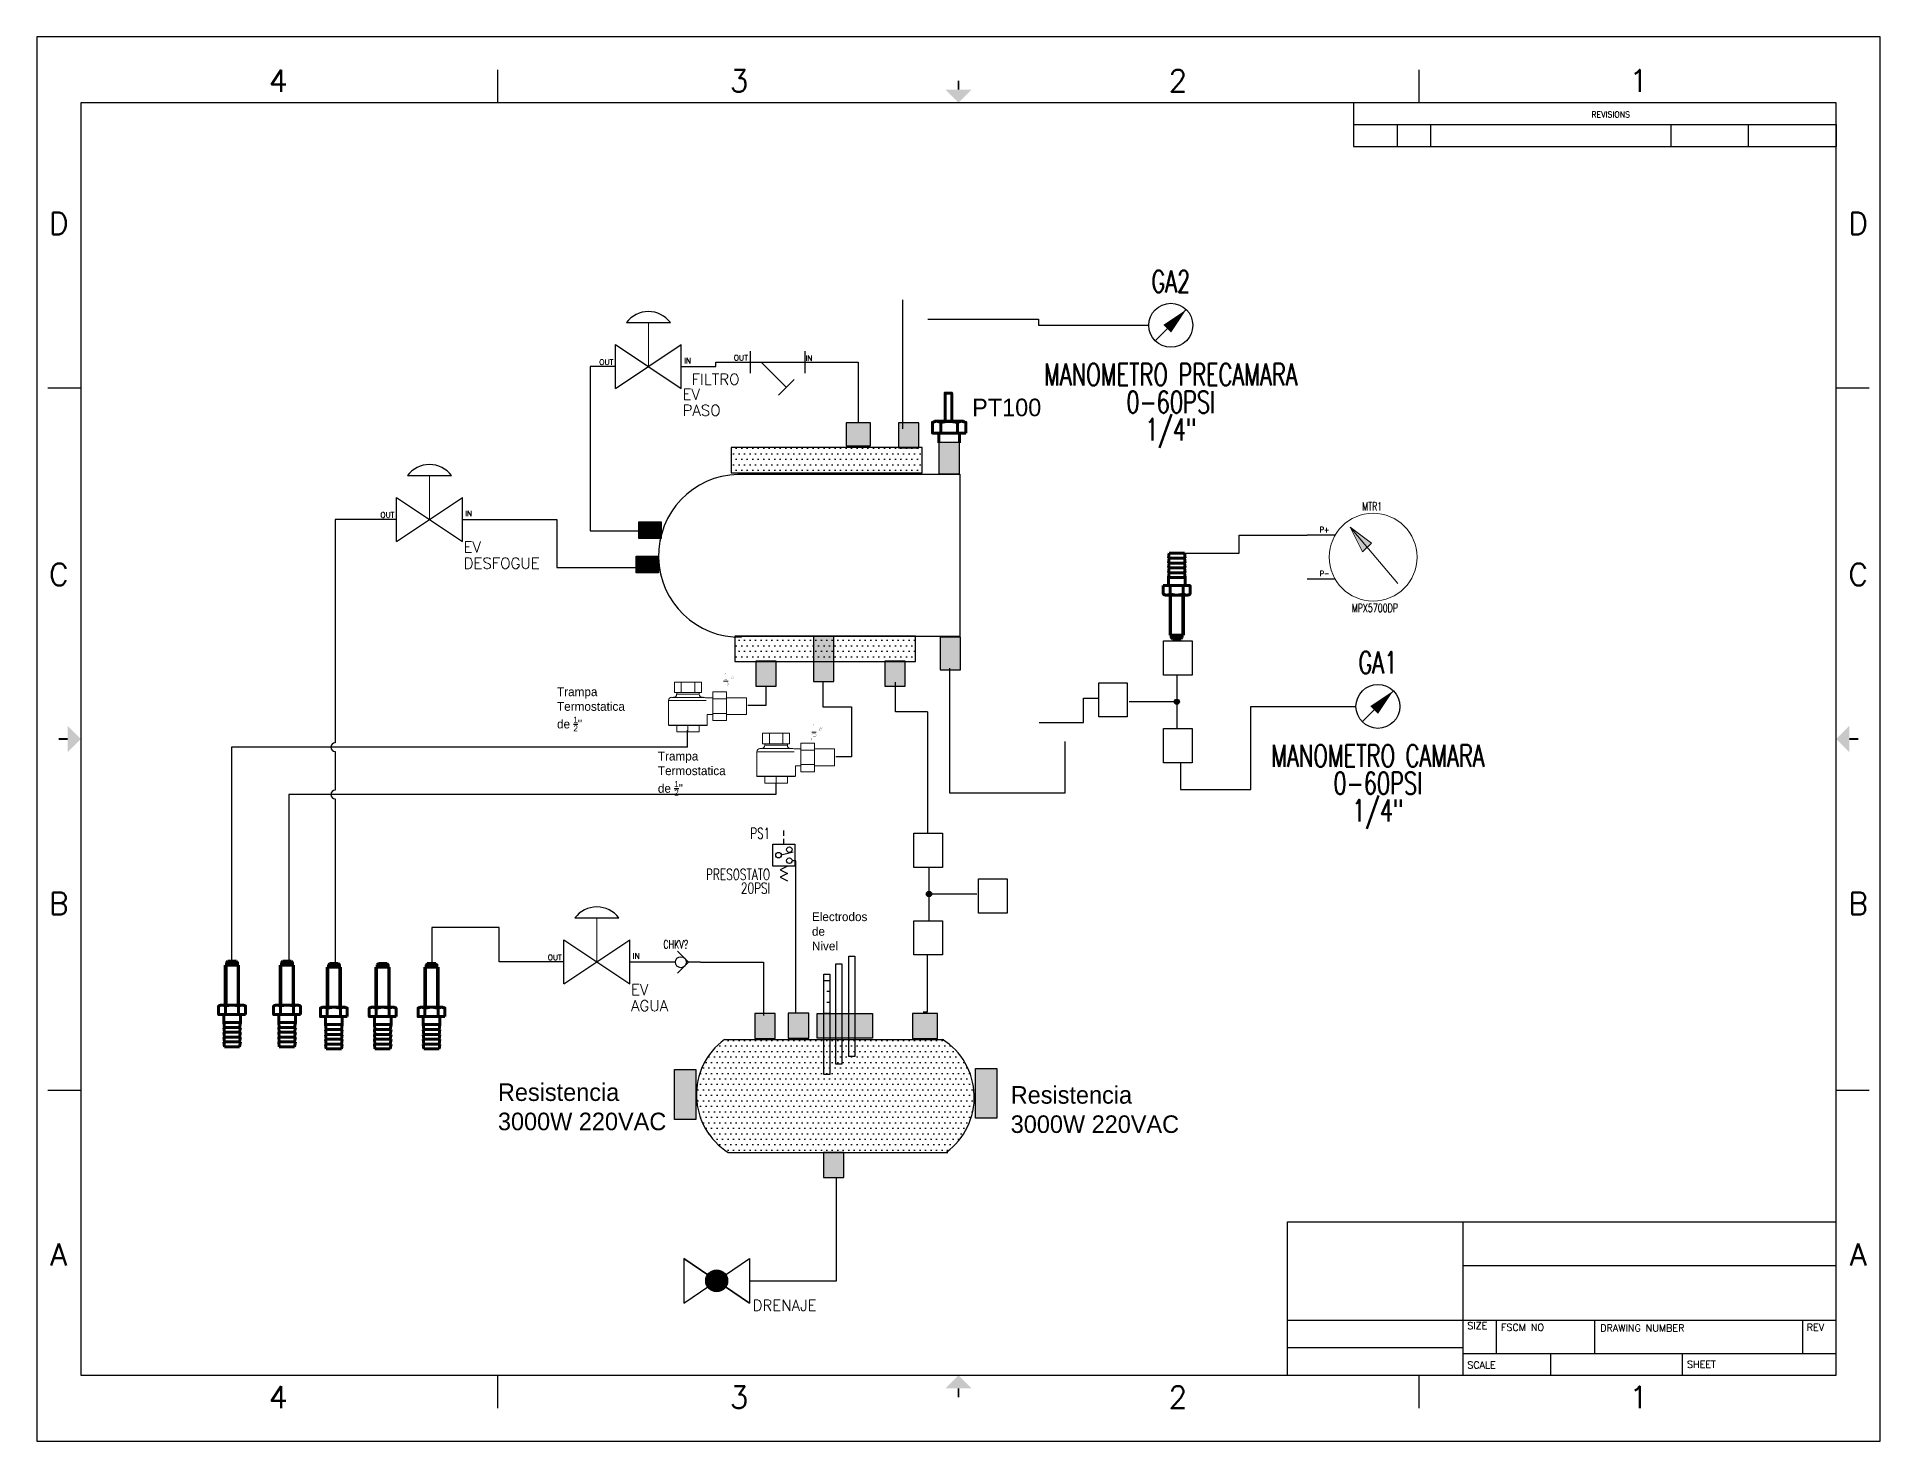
# Model space of a CAD drawing. Header units: inches. Extents: x 0 to 21, y 0 to 16.
import ezdxf
from ezdxf.enums import TextEntityAlignment as Align

# ---------------------------------------------------------------- set-up
doc = ezdxf.new("R2010")
doc.units = ezdxf.units.IN
doc.header["$MEASUREMENT"] = 0
for name, color, linetype in [('DESC', 1, 'Continuous'), ('SYMS', 7, 'Continuous'), ('TAGS', 51, 'Continuous'), ('TB_LABELS', 1, 'Continuous'), ('TERMS', 4, 'Continuous'), ('Title Block', 7, 'Continuous'), ('Viewport', 7, 'Continuous'), ('WIRES', 7, 'Continuous')]:
    doc.layers.add(name, color=color, linetype=linetype)
doc.layers.add('P', color=250, linetype='Continuous', lineweight=100)
doc.styles.add('Roman', font='romans')
doc.styles.add('WD', font='romans.shx')

# ---------------------------------------------------------------- blocks, each defined once
blk = doc.blocks.new('ANSI_border_C')
for p, q in [((20.5, 0.75), (20.5, 2.5)), ((14.25, 0.75), (20.5, 0.75))]:
    blk.add_line(p, q)
at = {"layer": 'Title Block'}
for p, q in [((0, 16), (0, 0)), ((21, 16), (0, 16)), ((21, 0), (21, 16)), ((5.25, 15.25), (5.25, 15.625)), ((15.75, 15.25), (15.75, 15.625)), ((0.5, 15.25), (0.5, 0.75)), ((20.5, 15.25), (0.5, 15.25)), ((15, 15.25), (15, 15)), ((20.5, 0.75), (20.5, 15.25)), ((15, 15), (20.5, 15)), ((0.125, 12), (0.5, 12)), ((20.5, 12), (20.875, 12)), ((0.125, 4), (0.5, 4)), ((20.5, 4), (20.875, 4)), ((0.5, 0.75), (20.5, 0.75)), ((5.25, 0.375), (5.25, 0.75)), ((15.75, 0.375), (15.75, 0.75)), ((0, 0), (21, 0))]:
    blk.add_line(p, q, dxfattribs=at)
at = {"layer": 'Title Block', "const_width": 0.02}
for points in [[(10.5, 15.5), (10.5, 15.4)], [(0.25, 8), (0.35, 8)], [(20.75, 8), (20.65, 8)], [(10.5, 0.5), (10.5, 0.6)]]:
    blk.add_lwpolyline(points, dxfattribs=at)
at = {"layer": 'Title Block'}
for points in [[(10.35, 15.4), (10.65, 15.4), (10.5, 15.25)], [(0.35, 7.85), (0.35, 8.15), (0.5, 8)], [(20.65, 7.85), (20.65, 8.15), (20.5, 8)], [(10.35, 0.6), (10.65, 0.6), (10.5, 0.75)]]:
    blk.add_solid(points, dxfattribs=at)
at = {"layer": 'Title Block', "style": 'Roman'}
for s, p in [('4', (2.75, 15.5)), ('3', (8, 15.5)), ('2', (13, 15.5)), ('1', (18.25, 15.5)), ('D', (0.25, 13.875)), ('D', (20.75, 13.875)), ('C', (0.25, 9.875)), ('C', (20.75, 9.875)), ('B', (0.25, 6.125)), ('B', (20.75, 6.125)), ('A', (0.25, 2.125)), ('A', (20.75, 2.125)), ('4', (2.75, 0.5)), ('3', (8, 0.5)), ('2', (13, 0.5)), ('1', (18.25, 0.5))]:
    blk.add_text(s, height=0.25, dxfattribs=at).set_placement(p, align=Align.MIDDLE_CENTER)
blk.add_text('REVISIONS', height=0.065, dxfattribs=at).set_placement((17.71, 15.083))
blk = doc.blocks.new('ANSI_REVblock_C')
blk.add_line((0, 0), (0, -0.25))
at = {"layer": 'Title Block'}
for p, q in [((-5.5, 0), (0, 0)), ((-5.5, 0), (-5.5, -0.25)), ((-5, -0.25), (-5, 0)), ((-4.62, -0.25), (-4.62, 0)), ((-1.88, -0.25), (-1.88, 0)), ((-1, -0.25), (-1, 0)), ((-5.5, -0.25), (0, -0.25))]:
    blk.add_line(p, q, dxfattribs=at)
at = {"style": 'WD'}
for tag, p in [('ZONE', (-5.391, -0.16)), ('REV', (-4.92, -0.16)), ('DESCRIPTION', (-3.618, -0.16)), ('DATE', (-1.552, -0.16)), ('APPROVED', (-0.759, -0.16))]:
    blk.add_attdef(tag, p, '', height=0.065, dxfattribs=at)
at = {"style": 'WD', "flags": 1}
blk.add_attdef('WD_TB', (-4.505, -0.154), '', height=0.03, dxfattribs=at)
blk = doc.blocks.new('ANSI_tblock_desc_C')
for p, q in [((0, 0), (0, 1.75)), ((-6.25, 0), (0, 0))]:
    blk.add_line(p, q)
at = {"layer": 'Title Block'}
for p, q in [((-6.25, 1.75), (0, 1.75)), ((-6.25, 0), (-6.25, 1.75)), ((-4.25, 0), (-4.25, 1.75)), ((-4.25, 1.25), (0, 1.25)), ((-6.25, 0.63), (0, 0.63)), ((-3.87, 0.25), (-3.87, 0.63)), ((-2.75, 0.25), (-2.75, 0.63)), ((-0.38, 0.25), (-0.38, 0.63)), ((-6.25, 0.315), (-4.25, 0.315)), ((-4.25, 0.25), (0, 0.25)), ((-3.25, 0), (-3.25, 0.25)), ((-1.75, 0), (-1.75, 0.25))]:
    blk.add_line(p, q, dxfattribs=at)
at = {"color": 0, "style": 'Roman', "flags": 8}
for tag, p in [('FNAME', (-20.636, 6.819)), ('REVDATE', (-20.636, 4.106)), ('USER', (-20.636, 1.477))]:
    blk.add_attdef(tag, p, '', height=0.15, rotation=90, dxfattribs=at)
at = {"style": 'WD'}
for tag, p in [('PROJDESC', (-2.125, 1.5)), ('TITLE1', (-2.125, 1.095)), ('TITLE2', (-2.125, 0.785))]:
    blk.add_attdef(tag, text='', height=0.08, dxfattribs=at).set_placement(p, align=Align.CENTER)
at = {"style": 'WD', "flags": 1}
blk.add_attdef('WD_TB', (-5.57, 0.177), '', height=0.086, dxfattribs=at)
at = {"style": 'WD'}
for tag, p in [('SIZE', (-4.162, 0.32)), ('FSCM_NO', (-3.4, 0.337)), ('DWG_NO', (-1.659, 0.337)), ('REV', (-0.265, 0.303)), ('SCALE', (-3.634, 0.069)), ('SHEET', (-0.883, 0.092))]:
    blk.add_attdef(tag, p, '', height=0.065, dxfattribs=at)
at = {"layer": 'TB_LABELS', "style": 'WD'}
for s, p in [('SIZE', (-4.204, 0.604)), ('FSCM NO', (-3.819, 0.588)), ('DRAWING NUMBER', (-2.689, 0.579)), ('REV', (-0.336, 0.588)), ('SCALE', (-4.204, 0.158)), ('SHEET', (-1.701, 0.164))]:
    blk.add_text(s, height=0.08, dxfattribs=at).set_placement(p, align=Align.TOP_LEFT)
blk = doc.blocks.new('calderin')
for p, q in [((7.433, 7.428), (9.93, 7.428)), ((7.477, 6.14), (9.974, 6.14))]:
    blk.add_line(p, q)
for centre, start, end in [((7.887, 6.798), 126.1598, 237.8293), ((9.499, 6.771), 306.1598, 57.8293)]:
    blk.add_arc(centre, 0.777, start, end)
blk = doc.blocks.new('Espina')
at = {"layer": 'P', "color": 0, "linetype": 'Continuous'}
for points in [[(2.801, 5.467), (2.788, 5.452)], [(2.801, 5.467), (2.899, 5.467)], [(2.912, 5.425), (2.912, 5.452), (2.899, 5.467)], [(2.773, 5.425), (2.773, 4.969)], [(2.773, 5.425), (2.925, 5.425)], [(2.781, 5.425), (2.781, 4.969)], [(2.788, 5.452), (2.788, 5.425)], [(2.912, 5.452), (2.788, 5.452)], [(2.919, 5.425), (2.919, 4.969)], [(2.925, 4.969), (2.925, 5.425)], [(2.72, 4.969), (2.697, 4.958)], [(2.85, 4.969), (2.735, 4.969), (2.697, 4.958), (2.697, 4.861), (2.775, 4.861)], [(2.735, 4.969), (2.72, 4.969)], [(2.735, 4.969), (2.775, 4.958)], [(2.755, 4.861), (2.755, 4.77)], [(2.963, 4.969), (2.85, 4.969), (2.775, 4.958), (2.775, 4.861), (2.925, 4.861)], [(2.925, 4.958), (2.85, 4.969)], [(2.963, 4.969), (2.925, 4.958), (2.925, 4.861), (3.003, 4.861)], [(2.945, 4.77), (2.945, 4.861)], [(2.963, 4.969), (3.003, 4.958), (3.003, 4.861)], [(2.981, 4.969), (2.963, 4.969)], [(3.003, 4.958), (2.981, 4.969)], [(2.755, 4.77), (2.762, 4.714)], [(2.945, 4.77), (2.85, 4.77), (2.755, 4.77)], [(2.755, 4.714), (2.762, 4.659)], [(2.945, 4.714), (2.85, 4.714), (2.755, 4.714)], [(2.755, 4.659), (2.762, 4.604)], [(2.945, 4.659), (2.85, 4.659), (2.755, 4.659)], [(2.936, 4.714), (2.945, 4.77)], [(2.936, 4.659), (2.945, 4.714)], [(2.936, 4.604), (2.945, 4.659)], [(2.755, 4.604), (2.762, 4.548)], [(2.945, 4.604), (2.85, 4.604), (2.755, 4.604)], [(2.755, 4.548), (2.762, 4.493)], [(2.945, 4.548), (2.85, 4.548), (2.755, 4.548)], [(2.936, 4.493), (2.85, 4.493), (2.762, 4.493)], [(2.936, 4.548), (2.945, 4.604)], [(2.936, 4.493), (2.945, 4.548)]]:
    blk.add_lwpolyline(points, dxfattribs=at)
blk = doc.blocks.new('HGVA1_DIAPHRAGM_VALVE2')
at = {"color": 7, "linetype": 'Continuous', "lineweight": 0, "ltscale": 3.2258}
for p, q in [((-0.25, 0.5), (0.25, 0.5)), ((0, 0), (0, 0.5))]:
    blk.add_line(p, q, dxfattribs=at)
for p, q in [((-0.375, -0.25), (-0.375, 0.25)), ((-0.375, -0.25), (0.375, 0.25)), ((-0.375, 0.25), (0.375, -0.25)), ((0.375, -0.25), (0.375, 0.25))]:
    blk.add_line(p, q)
at = {"ltscale": 25.4, "flags": 128}
blk.add_lwpolyline([(0.25, 0.5, 0.5), (-0.25, 0.5)], format="xyb", close=True, dxfattribs=at)
at = {"style": 'WD', "flags": 1}
for tag, p in [('INST', (-0.469, 0.748)), ('LOC', (-0.469, 0.587)), ('TAG1', (-0.469, 0.378))]:
    blk.add_attdef(tag, text='', height=0.125, dxfattribs=at).set_placement(p, align=Align.RIGHT)
at = {"style": 'WD'}
blk.add_attdef('XREF', text='', height=0.0625, rotation=0.0625, dxfattribs=at).set_placement((0.518, 0.271), align=Align.TOP_CENTER)
blk.add_attdef('TERM01', text='', height=0.0625, dxfattribs=at).set_placement((-0.399, 0.018), align=Align.RIGHT)
for tag, p, height in [('X4TERM01', (-0.375, 0), 0.005), ('X1TERM02', (0.375, 0), 0.005), ('TERM02', (0.406, 0.036), 0.0625), ('RATING1', (0.388, -0.162), 0.125), ('DESC1', (0.388, -0.378), 0.125), ('DESC2', (0.388, -0.562), 0.125), ('DESC3', (0.388, -0.752), 0.125), ('WDTAGALT', (0.388, -0.907), 0.125)]:
    blk.add_attdef(tag, p, '', height=height, dxfattribs=at)
at = {"style": 'WD', "flags": 1}
for tag, p in [('WDTYPE', (-0.154, -0.127)), ('FAMILY', (-0.143, -0.17)), ('CAT', (-0.143, -0.215)), ('MFG', (-0.141, -0.246)), ('ASSYCODE', (-0.113, -0.275))]:
    blk.add_attdef(tag, text='', height=0.01, dxfattribs=at).set_placement(p, align=Align.CENTER)
blk = doc.blocks.new('HVL1_PRESS_SW')
for p, q in [((0.094, 0.222), (0.094, 0.282)), ((-0.031, -0.126), (-0.031, 0.125)), ((-0.031, 0.125), (0.219, 0.125)), ((0.061, 0.005), (0.198, 0.04)), ((0.094, 0.125), (0.094, 0.188)), ((0.219, 0.125), (0.219, -0.126)), ((0.219, -0.126), (-0.031, -0.126)), ((0.135, -0.126), (0.052, -0.167)), ((0.052, -0.167), (0.135, -0.209)), ((0.135, -0.209), (0.052, -0.251)), ((0.052, -0.251), (0.135, -0.293))]:
    blk.add_line(p, q)
for centre in [(0.032, 0), (0.156, 0.063), (0.156, -0.063)]:
    blk.add_circle(centre, 0.0314)
at = {"style": 'WD', "width": 0.7}
for tag, height, p in [('INST', 0.125, (-0.062, 0.5)), ('LOC', 0.125, (-0.062, 0.344)), ('TAG1', 0.125, (-0.062, 0.188)), ('TERM01', 0.0625, (-0.062, 0.031)), ('DESC1', 0.125, (-0.062, -0.281)), ('RATING1', 0.125, (0.775, -0.281)), ('DESC2', 0.125, (-0.062, -0.438)), ('WDTAGALT', 0.125, (-0.062, -0.75)), ('DESC3', 0.125, (-0.062, -0.594))]:
    blk.add_attdef(tag, text='', height=height, dxfattribs=at).set_placement(p, align=Align.RIGHT)
at = {"style": 'WD'}
for tag, p, height, flags in [('X2TERM04', (0.094, 0.281), 0.005, 1), ('WDBLKNAM', (0.405, 0.344), 0.01, 9), ('FAMILY', (0.406, 0.312), 0.01, 9), ('X4TERM01', (0, 0), 0.005, 1), ('WDTYPE', (0.062, 0.062), 0.01, 1), ('X1TERM02', (0.187, 0.063), 0.005, 1), ('X1TERM03', (0.187, -0.063), 0.005, 1)]:
    blk.add_attdef(tag, p, '', height=height, dxfattribs=dict(at, flags=flags))
at = {"style": 'WD', "width": 0.7}
for tag, p in [('TERM04', (0.125, 0.25)), ('TERM02', (0.25, 0.094)), ('TERM03', (0.25, -0.031))]:
    blk.add_attdef(tag, p, '', height=0.0625, dxfattribs=at)
at = {"linetype": 'Continuous', "style": 'WD', "flags": 9}
for tag, p in [('ASSYCODE', (0.406, 0.219)), ('CAT', (0.406, 0.281)), ('MFG', (0.406, 0.25))]:
    blk.add_attdef(tag, p, '', height=0.01, dxfattribs=at)
at = {"style": 'WD', "width": 0.7}
blk.add_attdef('TERM05', text='', height=0.0625, dxfattribs=at).set_placement((0.125, -0.406), align=Align.CENTER)
at = {"style": 'WD'}
blk.add_attdef('XREF', (0.281, -0.375), '', height=0.0625, dxfattribs=at)
blk = doc.blocks.new('HCK1_CHK_VAL_1')
for p, q in [((0.216, 0), (0, 0)), ((0.241, 0.125), (0.366, 0)), ((0.366, 0), (0.241, -0.125)), ((0.5, 0), (0.366, 0))]:
    blk.add_line(p, q)
blk.add_circle((0.278, 0), 0.0625)
at = {"style": 'WD', "width": 0.7}
for tag, p in [('INST', (0.22, 0.406)), ('TAG1', (0.22, 0.156)), ('LOC', (0.22, 0.281)), ('DESC1', (0.203, -0.269)), ('DESC2', (0.214, -0.386)), ('DESC3', (0.214, -0.503)), ('WDTAGALT', (0.214, -0.625))]:
    blk.add_attdef(tag, text='', height=0.0938, dxfattribs=at).set_placement(p, align=Align.CENTER)
at = {"style": 'WD'}
for tag, p, height, flags in [('X4TERM01', (0, 0), 0.00375, 1), ('X1TERM02', (0.5, 0), 0.00375, 1), ('WDBLKNAM', (0.063, -0.153), 0.01, 9), ('FAMILY', (0.064, -0.031), 0.0075, 9)]:
    blk.add_attdef(tag, p, '', height=height, dxfattribs=dict(at, flags=flags))
at = {"style": 'WD', "width": 0.7}
blk.add_attdef('TERM01', text='', height=0.0469, dxfattribs=at).set_placement((0.188, 0.031), align=Align.RIGHT)
at = {"flags": 1}
blk.add_attdef('WDTYPE', (0.344, 0.125), '', height=0.01, dxfattribs=at)
at = {"style": 'WD', "width": 0.7}
for tag, p, height in [('TERM02', (0.375, 0.031), 0.0469), ('RATING1', (0.376, -0.156), 0.0938)]:
    blk.add_attdef(tag, p, '', height=height, dxfattribs=at)
at = {"style": 'WD'}
blk.add_attdef('XREF', text='', height=0.0625, dxfattribs=at).set_placement((0.033, -0.094), align=Align.RIGHT)
at = {"linetype": 'Continuous', "style": 'WD', "flags": 9}
for tag, p in [('ASSYCODE', (0.064, -0.125)), ('CAT', (0.064, -0.063)), ('MFG', (0.064, -0.094))]:
    blk.add_attdef(tag, p, '', height=0.0075, dxfattribs=at)
blk = doc.blocks.new('HST1_STRAINER_Y_TYPE')
at = {"ltscale": 3.2258}
for p, q in [((0, 0.125), (0, -0.125)), ((0.625, 0.125), (0.625, -0.125)), ((0, 0), (0.625, 0)), ((0.125, 0), (0.412, -0.287)), ((0.324, -0.376), (0.501, -0.199))]:
    blk.add_line(p, q, dxfattribs=at)
at = {"style": 'WD', "flags": 1}
for tag, height, p in [('LOC', 0.125, (0.306, 0.549)), ('INST', 0.125, (0.33, 0.71)), ('TAG1', 0.125, (0.324, 0.34)), ('FAMILY', 0.01, (1.09, 0.044)), ('CAT', 0.01, (1.09, -0.001)), ('WDTYPE', 0.01, (1.102, -0.093)), ('MFG', 0.01, (1.092, -0.032)), ('ASSYCODE', 0.01, (1.12, -0.061))]:
    blk.add_attdef(tag, text='', height=height, dxfattribs=at).set_placement(p, align=Align.CENTER)
at = {"style": 'WD'}
for tag, height, p in [('WDTAGALT', 0.125, (0.035, 0.2)), ('TERM01', 0.0625, (-0.024, 0.018))]:
    blk.add_attdef(tag, text='', height=height, dxfattribs=at).set_placement(p, align=Align.RIGHT)
for tag, p, height in [('RATING1', (0.6, 0.18), 0.125), ('X4TERM01', (0, 0), 0.005), ('X1TERM03', (0.625, 0), 0.005), ('TERM03', (0.632, 0.013), 0.0625), ('DESC1', (-0.666, -0.258), 0.125), ('DESC2', (-0.666, -0.442), 0.125), ('X8TERM02', (0.412, -0.287), 0.005), ('TERM02', (0.447, -0.365), 0.0625), ('DESC3', (-0.666, -0.632), 0.125)]:
    blk.add_attdef(tag, p, '', height=height, dxfattribs=at)
blk.add_attdef('XREF', text='', height=0.0625, rotation=0.0625, dxfattribs=at).set_placement((0.649, -0.434), align=Align.TOP_CENTER)
blk = doc.blocks.new('HGVA1_BALL_VALVE')
h = blk.add_hatch(color=256)
edge = h.paths.add_edge_path()
edge.add_arc((0, 0), 0.125, 0, 360)
at = {"ltscale": 3.2258}
for p, q in [((-0.375, 0.254), (0.375, -0.254)), ((-0.375, -0.254), (0.375, 0.254)), ((-0.375, 0.254), (-0.375, -0.254)), ((0.375, 0.254), (0.375, -0.254))]:
    blk.add_line(p, q, dxfattribs=at)
at = {"ltscale": 25.4, "flags": 128}
blk.add_lwpolyline([(0.375, 0.254), (0.375, -0.254), (-0.375, 0.254), (-0.375, -0.254)], close=True, dxfattribs=at)
at = {"ltscale": 3.2258}
blk.add_circle((0, 0), 0.125, dxfattribs=at)
at = {"ltscale": 25.4}
blk.add_circle((0, 0), 0.125, dxfattribs=at)
at = {"style": 'WD', "flags": 1}
for tag, height, p in [('LOC', 0.125, (0.011, 0.516)), ('INST', 0.125, (0.028, 0.678)), ('TAG1', 0.125, (0, 0.307)), ('FAMILY', 0.01, (-0.482, -0.121)), ('WDTYPE', 0.01, (-0.475, -0.062)), ('CAT', 0.01, (-0.482, -0.165)), ('MFG', 0.01, (-0.481, -0.197)), ('ASSYCODE', 0.01, (-0.453, -0.226))]:
    blk.add_attdef(tag, text='', height=height, dxfattribs=at).set_placement(p, align=Align.CENTER)
at = {"style": 'WD'}
blk.add_attdef('XREF', text='', height=0.0625, rotation=0.0625, dxfattribs=at).set_placement((0.541, 0.293), align=Align.TOP_CENTER)
blk.add_attdef('TERM01', text='', height=0.0625, dxfattribs=at).set_placement((-0.399, 0.018), align=Align.RIGHT)
for tag, p, height in [('X4TERM01', (-0.375, 0), 0.005), ('X8TERM02', (0, 0), 0.005), ('TERM02', (0.052, -0.037), 0.0625), ('X1TERM03', (0.375, 0), 0.005), ('TERM03', (0.406, 0.036), 0.0625), ('RATING1', (0.409, -0.162), 0.125), ('DESC1', (0.409, -0.341), 0.125), ('DESC2', (0.409, -0.525), 0.125), ('DESC3', (0.409, -0.715), 0.125), ('WDTAGALT', (0.409, -0.873), 0.125)]:
    blk.add_attdef(tag, p, '', height=height, dxfattribs=at)
blk = doc.blocks.new('HME1_PRESS_M')
blk.add_line((0.036, -0.088), (0.213, 0.089))
blk.add_circle((0.125, 0), 0.125)
blk.add_solid([(0.082, 0.002), (0.126, -0.042), (0.213, 0.089)])
at = {"style": 'WD', "width": 0.7}
for tag, p in [('INST', (0.125, 0.5)), ('LOC', (0.125, 0.344)), ('TAG1', (0.125, 0.188)), ('DESC1', (0.125, -0.344)), ('DESC2', (0.125, -0.5)), ('DESC3', (0.125, -0.656)), ('WDTAGALT', (0.125, -0.812))]:
    blk.add_attdef(tag, text='', height=0.125, dxfattribs=at).set_placement(p, align=Align.CENTER)
blk.add_attdef('TERM01', text='', height=0.0625, dxfattribs=at).set_placement((-0.032, 0.031), align=Align.RIGHT)
at = {"style": 'WD'}
for tag, p, height, flags in [('X4TERM01', (0, 0), 0.005, 1), ('WDTYPE', (0.062, 0.062), 0.01, 1), ('WDBLKNAM', (0.134, 0.001), 0.01, 9), ('X1TERM02', (0.248, 0), 0.005, 1), ('FAMILY', (0.13, -0.035), 0.01, 9)]:
    blk.add_attdef(tag, p, '', height=height, dxfattribs=dict(at, flags=flags))
at = {"style": 'WD', "width": 0.7}
for tag, p, height in [('TERM02', (0.28, 0.031), 0.0625), ('RATING1', (0.281, -0.188), 0.125)]:
    blk.add_attdef(tag, p, '', height=height, dxfattribs=at)
at = {"style": 'WD'}
blk.add_attdef('XREF', text='', height=0.0625, dxfattribs=at).set_placement((-0.031, -0.125), align=Align.RIGHT)
at = {"linetype": 'Continuous', "style": 'WD', "flags": 9}
for tag, p in [('MFG', (0.128, -0.085)), ('ASSYCODE', (0.13, -0.103)), ('CAT', (0.13, -0.066))]:
    blk.add_attdef(tag, p, '', height=0.01, dxfattribs=at)
blk = doc.blocks.new('WDDOT')
for radius in [0.03, 0.0187, 0.00929]:
    blk.add_circle((0, 0), radius)
blk = doc.blocks.new('T')
for points in [[(12.444, 6.429), (12.77, 6.429), (12.77, 6.038), (12.444, 6.038)], [(13.182, 5.908), (13.508, 5.908), (13.508, 5.518), (13.182, 5.518)], [(12.444, 5.431), (12.77, 5.431), (12.77, 5.041), (12.444, 5.041)]]:
    blk.add_lwpolyline(points, close=True)
at = {"layer": 'WIRES'}
for p, q in [((12.618, 5.431), (12.618, 6.038)), ((12.618, 5.735), (13.161, 5.735))]:
    blk.add_line(p, q, dxfattribs=at)
at = {"layer": 'SYMS'}
blk.add_blockref('WDDOT', (12.618, 5.735), dxfattribs=at)
blk = doc.blocks.new('HMT1_DIFFERENTIAL_PRESSURE_GAUGE')
blk.add_hatch(color=7).paths.add_polyline_path([(-0.26, 0.34), (-0.12, 0.06), (-0.02, 0.16)])
for p, q in [((-0.437, 0.25), (-0.75, 0.25)), ((-0.437, -0.25), (-0.75, -0.25))]:
    blk.add_line(p, q)
at = {"color": 7, "linetype": 'Continuous', "lineweight": 0, "ltscale": 645.15999}
for p, q in [((-0.26, 0.34), (0.28, -0.3)), ((-0.26, 0.34), (-0.12, 0.06)), ((-0.26, 0.34), (-0.02, 0.16)), ((-0.12, 0.06), (-0.02, 0.16))]:
    blk.add_line(p, q, dxfattribs=at)
at = {"color": 255, "linetype": 'Continuous', "lineweight": 0, "ltscale": 25.4, "flags": 128}
blk.add_lwpolyline([(-0.26, 0.34), (-0.12, 0.06), (-0.02, 0.16)], close=True, dxfattribs=at)
at = {"color": 7, "linetype": 'Continuous', "lineweight": 0, "ltscale": 645.15999}
blk.add_circle((0, 0), 0.5, dxfattribs=at)
at = {"style": 'WD', "width": 0.7}
for tag, p in [('INST', (-0.01, 0.781)), ('LOC', (-0.01, 0.656)), ('TAG1', (-0.01, 0.531)), ('DESC1', (0.021, -0.625)), ('DESC2', (0.021, -0.75)), ('DESC3', (0.021, -0.875)), ('WDTAGALT', (0.021, -1))]:
    blk.add_attdef(tag, text='', height=0.0938, dxfattribs=at).set_placement(p, align=Align.CENTER)
at = {"style": 'WD'}
for tag, p, height, flags in [('X4TERM01', (-0.75, 0.25), 0.005, 1), ('X1TERM03', (0.5, 0), 0.005, 1), ('WDBLKNAM', (-0.209, -0.188), 0.01, 9), ('FAMILY', (-0.208, -0.062), 0.01, 9), ('X4TERM02', (-0.75, -0.25), 0.005, 1)]:
    blk.add_attdef(tag, p, '', height=height, dxfattribs=dict(at, flags=flags))
at = {"style": 'WD', "width": 0.7}
for tag, p in [('TERM01', (-0.5, 0.281)), ('TERM02', (-0.5, -0.219))]:
    blk.add_attdef(tag, text='', height=0.0625, dxfattribs=at).set_placement(p, align=Align.RIGHT)
for tag, p, height in [('TERM03', (0.531, 0.031), 0.0625), ('RATING1', (0.469, -0.375), 0.0938)]:
    blk.add_attdef(tag, p, '', height=height, dxfattribs=at)
at = {"linetype": 'Continuous', "style": 'WD', "flags": 9}
for tag, p in [('ASSYCODE', (-0.208, -0.156)), ('CAT', (-0.208, -0.094)), ('MFG', (-0.208, -0.125))]:
    blk.add_attdef(tag, p, '', height=0.01, dxfattribs=at)
at = {"style": 'WD'}
blk.add_attdef('XREF', text='', height=0.0625, dxfattribs=at).set_placement((-0.438, -0.406), align=Align.RIGHT)
at = {"flags": 1}
blk.add_attdef('WDTYPE', (-0.219, -0.25), '', height=0.01, dxfattribs=at)
blk = doc.blocks.new('Trampo')
for points in [[(117.18, 260.47), (116.16, 260.47), (116.16, 260.53), (116.64, 260.53), (116.64, 263.49), (116.17, 263.03), (116.12, 263.08), (116.65, 263.61), (116.7, 263.61), (116.7, 260.53), (117.18, 260.53)], [(119.73, 262.17), (119, 260.7), (118.92, 260.75), (119.65, 262.2)], [(120.48, 262.17), (119.73, 260.7), (119.65, 260.75), (120.39, 262.2)], [(117.75, 258.35), (117.2, 257.8), (116.17, 257.8), (115.68, 257.31), (115.68, 256.33), (117.7, 256.33), (117.7, 256.27), (115.61, 256.27), (115.61, 257.34), (116.16, 257.87), (117.18, 257.87), (117.66, 258.37), (117.66, 258.86), (117.18, 259.34), (116.17, 259.34), (115.68, 258.85), (115.63, 258.9), (116.16, 259.43), (117.2, 259.43), (117.75, 258.88)]]:
    blk.add_hatch(color=7).paths.add_polyline_path(points)
at = {"color": 7, "linetype": 'Continuous', "lineweight": 15}
for points in [[(93.14, 259.47), (105.47, 259.47), (105.47, 254.69), (93.14, 254.69)], [(93.14, 254.69), (93.14, 259.47), (93.14, 259.47)], [(94.17, 254.69), (94.17, 253.97), (94.17, 253.97)], [(96.24, 254.69), (96.24, 259.47), (96.24, 259.47)], [(102.39, 254.69), (102.39, 259.47), (102.39, 259.47)], [(104.46, 253.97), (104.46, 254.69), (104.46, 254.69)], [(116.95, 255.02), (110.68, 255.02), (110.68, 241.9), (116.95, 241.9)], [(116.95, 255.02), (116.95, 241.9), (116.95, 241.9)], [(90.48, 251.05), (90.48, 239.82), (90.48, 239.82)], [(91.97, 252.49), (106.66, 252.49), (106.66, 252.49)], [(110.68, 252.31), (107.39, 252.31), (107.39, 252.31)], [(108.15, 239.82), (108.15, 244.62), (108.15, 244.62)], [(108.15, 244.62), (110.68, 244.62), (110.68, 244.62)], [(116.95, 251.77), (110.68, 251.77), (110.68, 251.77)], [(116.95, 245.16), (110.68, 245.16), (110.68, 245.16)], [(126.1, 252.31), (116.95, 252.31), (116.95, 252.31)], [(116.95, 244.62), (126.1, 244.62), (126.1, 244.62)], [(126.1, 252.31), (126.1, 244.62), (126.1, 244.62)], [(107.93, 239.65), (90.7, 239.65), (90.7, 239.65)], [(104.46, 239.65), (104.46, 236.73), (94.17, 236.73), (94.17, 239.65)], [(99.3, 239.65), (99.3, 236.73), (99.3, 236.73)]]:
    blk.add_lwpolyline(points, dxfattribs=at)
at = {"color": 8, "linetype": 'Continuous', "lineweight": 15}
for points in [[(94.17, 253.97), (104.46, 253.97), (104.46, 253.97)], [(107.64, 251.05), (90.48, 251.05), (90.48, 251.05)], [(90.48, 239.82), (108.15, 239.82), (108.15, 239.82)]]:
    blk.add_lwpolyline(points, dxfattribs=at)
at = {"color": 7, "linetype": 'Continuous', "lineweight": 20}
blk.add_lwpolyline([(115.59, 259.99), (117.71, 259.99), (117.71, 259.99)], dxfattribs=at)
at = {"color": 7, "linetype": 'Continuous', "lineweight": 15}
for points in [[(92.66, 252.53), (93.48, 252.53), (94.12, 253.19), (94.12, 254)], [(104.46, 254), (104.46, 253.19), (105.12, 252.53), (105.92, 252.53)], [(91.94, 252.53), (91.14, 252.53), (90.48, 251.88), (90.48, 251.07)], [(107.36, 252.34), (107.12, 252.46), (106.89, 252.53), (106.64, 252.53)], [(90.48, 239.85), (90.48, 239.74), (90.56, 239.65), (90.68, 239.65)], [(107.92, 239.65), (108.02, 239.65), (108.1, 239.74), (108.1, 239.85)]]:
    blk.add_open_spline(points, degree=3, dxfattribs=at)

msp = doc.modelspace()

# ---------------------------------------------------------------- hatches: boundary and pattern name
h = msp.add_hatch(color=256)
h.dxf.hatch_style = 1
h.paths.add_polyline_path([(9.497, 11.601), (9.22, 11.601), (9.22, 11.34), (9.497, 11.34)])
h = msp.add_hatch(color=256)
h.dxf.hatch_style = 1
h.paths.add_polyline_path([(10.523, 9.162), (10.291, 9.162), (10.291, 8.789), (10.523, 8.789)])
h.paths.add_polyline_path([(10.277, 11.377), (10.277, 11.02), (10.51, 11.02), (10.51, 11.377)])
h.paths.add_polyline_path([(10.049, 11.603), (9.816, 11.603), (9.816, 11.321), (10.049, 11.321)])
h = msp.add_hatch()
h.set_pattern_fill('DOTS', color=256)
h.paths.add_polyline_path([(7.91, 11.321), (7.91, 11.034), (10.086, 11.034), (10.086, 11.321)])
h = msp.add_hatch(color=256)
h.dxf.hatch_style = 1
h.paths.add_polyline_path([(7.112, 10.473), (6.858, 10.473), (6.858, 10.283), (7.104, 10.283, -0.009743), (7.112, 10.318)])
h = msp.add_hatch(color=256)
h.dxf.hatch_style = 1
h.paths.add_polyline_path([(7.081, 10.082), (6.827, 10.082), (6.827, 9.892), (7.081, 9.892)])
h = msp.add_hatch()
h.set_pattern_fill('DOTS', color=256)
h.paths.add_polyline_path([(8.01, 9.168), (7.951, 9.17), (7.951, 8.884), (10.01, 8.884), (10.01, 9.168)])
h = msp.add_hatch(color=256)
h.dxf.hatch_style = 1
h.paths.add_polyline_path([(9.08, 9.168), (8.847, 9.168), (8.847, 8.884), (9.08, 8.884)])
h.paths.add_polyline_path([(9.08, 8.884), (8.847, 8.884), (8.847, 8.656), (9.08, 8.656)])
h = msp.add_hatch(color=256)
h.dxf.hatch_style = 1
h.paths.add_polyline_path([(8.424, 8.603), (8.424, 8.884), (8.191, 8.884), (8.191, 8.603)])
h.paths.add_polyline_path([(9.662, 8.603), (9.894, 8.603), (9.894, 8.884), (9.662, 8.884)])
h = msp.add_hatch()
h.set_pattern_fill('INSUL', color=256)
h.paths.add_polyline_path([(9.034, 5.321), (8.965, 5.321), (8.965, 4.872), (9.034, 4.872)])
h = msp.add_hatch(color=256)
h.dxf.hatch_style = 1
h.paths.add_polyline_path([(8.413, 4.586), (8.413, 4.871), (8.181, 4.871), (8.181, 4.586)])
h = msp.add_hatch(color=256)
h.dxf.hatch_style = 1
h.paths.add_polyline_path([(8.794, 4.875), (8.561, 4.875), (8.561, 4.59), (8.794, 4.59)])
h.paths.add_polyline_path([(9.52, 4.59), (9.52, 4.872), (8.888, 4.872), (8.888, 4.59)])
h = msp.add_hatch(color=256)
h.dxf.hatch_style = 1
h.paths.add_polyline_path([(10.259, 4.871), (9.977, 4.871), (9.977, 4.589), (10.259, 4.589)])
h = msp.add_hatch()
h.set_pattern_fill('DOTS', color=256)
h.set_pattern_definition([(0, (0, -1.934484), (0.03125, 0.0625), [0, -0.0625])])
h.paths.add_polyline_path([(10.318, 4.577), (7.835, 4.577, 0.531522), (7.876, 3.289), (10.356, 3.289, 0.531446)])
h = msp.add_hatch(color=256)
h.dxf.hatch_style = 1
h.paths.add_polyline_path([(7.509, 4.235), (7.265, 4.235), (7.265, 3.666), (7.509, 3.666)])
h.paths.add_polyline_path([(9.195, 3.005), (9.195, 3.289), (8.962, 3.289), (8.962, 3.005)])
h.paths.add_polyline_path([(10.693, 3.678), (10.937, 3.678), (10.937, 4.247), (10.693, 4.247)])

# ---------------------------------------------------------------- linework, layer by layer
for p, q in [((7.885, 11.006), (7.885, 11.008)), ((7.988, 11.016), (10.516, 11.016)), ((7.988, 11.015), (7.988, 11.016)), ((7.988, 11.015), (7.988, 11.015)), ((10.516, 11.016), (10.516, 9.286)), ((10.516, 9.286), (10.516, 9.227)), ((10.516, 9.168), (8.01, 9.168)), ((10.516, 9.227), (10.516, 9.168))]:
    msp.add_line(p, q)
for points in [[(9.22, 11.34), (9.497, 11.34), (9.497, 11.601), (9.22, 11.601)], [(9.816, 11.318), (10.049, 11.318), (10.049, 11.603), (9.816, 11.603)], [(10.277, 11.02), (10.51, 11.02), (10.51, 11.377), (10.277, 11.377)], [(7.91, 11.034), (10.086, 11.034), (10.086, 11.321), (7.91, 11.321)], [(6.858, 10.473), (7.112, 10.473), (7.112, 10.283), (6.858, 10.283)], [(6.827, 10.082), (7.081, 10.082), (7.081, 9.892), (6.827, 9.892)], [(7.951, 8.884), (10.01, 8.884), (10.01, 9.17), (7.951, 9.17)], [(8.847, 8.656), (9.08, 8.656), (9.08, 9.173), (8.847, 9.173)], [(10.291, 8.789), (10.523, 8.789), (10.523, 9.162), (10.291, 9.162)], [(8.191, 8.603), (8.424, 8.603), (8.424, 8.888), (8.191, 8.888)], [(9.662, 8.603), (9.894, 8.603), (9.894, 8.888), (9.662, 8.888)], [(9.251, 5.527), (9.32, 5.527), (9.32, 4.384), (9.251, 4.384)], [(8.965, 5.321), (9.034, 5.321), (9.034, 4.177), (8.965, 4.177)], [(9.103, 5.439), (9.172, 5.439), (9.172, 4.295), (9.103, 4.295)], [(8.181, 4.586), (8.413, 4.586), (8.413, 4.871), (8.181, 4.871)], [(8.561, 4.59), (8.794, 4.59), (8.794, 4.875), (8.561, 4.875)], [(8.888, 4.872), (9.52, 4.872), (9.52, 4.59), (8.888, 4.59)], [(9.977, 4.589), (10.259, 4.589), (10.259, 4.871), (9.977, 4.871)], [(7.265, 4.235), (7.509, 4.235), (7.509, 3.666), (7.265, 3.666)], [(10.693, 4.247), (10.937, 4.247), (10.937, 3.678), (10.693, 3.678)], [(8.962, 3.005), (9.195, 3.005), (9.195, 3.29), (8.962, 3.29)]]:
    msp.add_lwpolyline(points, close=True)
msp.add_arc((8.011, 10.087), 0.928, 91.4356, 271.0609)
at = {"layer": 'P', "color": 0, "linetype": 'Continuous'}
for points in [[(10.347, 11.618), (10.347, 11.942), (10.424, 11.942), (10.424, 11.618), (10.347, 11.618)], [(10.228, 11.623), (10.203, 11.607)], [(10.391, 11.623), (10.25, 11.623), (10.203, 11.607), (10.203, 11.485), (10.3, 11.485)], [(10.25, 11.623), (10.228, 11.623)], [(10.25, 11.623), (10.3, 11.607)], [(10.535, 11.623), (10.391, 11.623), (10.3, 11.607), (10.3, 11.485), (10.488, 11.485)], [(10.488, 11.607), (10.391, 11.623)], [(10.535, 11.623), (10.488, 11.607), (10.488, 11.485), (10.585, 11.485)], [(10.535, 11.623), (10.585, 11.607), (10.585, 11.485)], [(10.557, 11.623), (10.535, 11.623)], [(10.585, 11.607), (10.557, 11.623)], [(10.275, 11.485), (10.275, 11.374)], [(10.513, 11.374), (10.513, 11.485)]]:
    msp.add_lwpolyline(points, dxfattribs=at)
at = {"layer": 'WIRES'}
for p, q in [((9.861, 13.002, 2.408), (9.861, 11.533)), ((10.151, 12.783, 0.006), (11.41, 12.783, 0.006)), ((11.41, 12.783, 0.006), (11.41, 12.714)), ((11.41, 12.714), (12.669, 12.714)), ((6.592, 12.245), (6.305, 12.245)), ((6.305, 12.245), (6.305, 10.371)), ((7.342, 12.245), (7.734, 12.245)), ((7.734, 12.245), (7.734, 12.294)), ((7.734, 12.294), (8.125, 12.294)), ((8.75, 12.294), (9.356, 12.294)), ((9.356, 12.294), (9.356, 11.607)), ((4.098, 10.502), (3.399, 10.502)), ((3.399, 10.502), (3.399, 7.957)), ((4.848, 10.502), (5.924, 10.502)), ((5.924, 10.502), (5.924, 9.953)), ((6.305, 10.371), (6.88, 10.371)), ((13.698, 10.116), (13.698, 10.322)), ((13.698, 10.322), (14.474, 10.322)), ((12.922, 10.116), (13.698, 10.116)), ((5.924, 9.953), (6.863, 9.953)), ((8.954, 8.656), (8.954, 8.368)), ((9.783, 8.308), (9.783, 8.646)), ((10.401, 7.381), (10.401, 8.808)), ((8.305, 8.603), (8.305, 8.38)), ((11.923, 8.187), (11.923, 8.467)), ((11.923, 8.467), (12.097, 8.467)), ((8.305, 8.38), (8.101, 8.38)), ((8.954, 8.368), (9.281, 8.368)), ((9.281, 8.368), (9.281, 7.798)), ((10.145, 8.308), (9.783, 8.308)), ((10.145, 8.308), (10.145, 6.928)), ((13.829, 7.426), (13.829, 8.371)), ((13.829, 8.371), (15.028, 8.371)), ((7.414, 7.907), (7.414, 8.102)), ((11.42, 8.187, 2.361), (11.923, 8.187)), ((7.414, 7.907), (2.216, 7.907)), ((2.216, 7.907), (2.216, 5.459)), ((3.399, 7.857), (3.399, 7.418)), ((9.281, 7.798), (9.103, 7.798)), ((11.71, 7.97), (11.71, 7.381)), ((13.03, 7.73), (13.03, 7.426)), ((8.356, 7.368), (2.869, 7.368)), ((2.869, 7.368), (2.869, 5.459)), ((8.418, 7.368), (8.356, 7.368)), ((8.418, 7.499), (8.418, 7.368)), ((11.71, 7.381), (10.401, 7.381)), ((13.03, 7.426), (13.829, 7.426)), ((3.399, 7.318), (3.399, 5.446)), ((10.145, 6.928), (10.186, 6.928)), ((8.648, 6.613), (8.605, 6.613)), ((8.648, 4.875), (8.648, 6.613)), ((5.267, 5.853), (4.498, 5.853)), ((4.498, 5.853), (4.498, 5.446)), ((5.267, 5.461), (5.267, 5.853)), ((6.005, 5.461), (5.267, 5.461)), ((6.755, 5.461), (7.059, 5.461)), ((10.142, 5.54), (10.142, 4.889)), ((7.559, 5.457), (8.279, 5.457)), ((8.279, 5.457), (8.279, 4.85)), ((10.142, 4.889), (10.099, 4.889)), ((9.11, 1.826), (9.11, 3.001)), ((8.12, 1.826), (9.11, 1.826))]:
    msp.add_line(p, q, dxfattribs=at)
for centre in [(3.399, 7.907), (3.399, 7.368)]:
    msp.add_arc(centre, 0.05, 90, 270, dxfattribs=at)

# ---------------------------------------------------------------- block references
for name, p in [('ANSI_REVblock_C', (20.5, 15)), ('T', (-2.454, 0.499)), ('Espina', (-0.626, 0)), ('Espina', (0, 0)), ('Espina', (0.534, -0.024)), ('Espina', (1.09, -0.024)), ('Espina', (1.646, -0.024)), ('calderin', (0.404, -2.851)), ('ANSI_tblock_desc_C', (20.5, 0.75))]:
    msp.add_blockref(name, p)
at = {"rotation": 180}
for name, p in [('Espina', (15.836, 14.609)), ('T', (25.605, 14.159))]:
    msp.add_blockref(name, p, dxfattribs=at)
at = {"xscale": 0.0249, "yscale": 0.0249, "zscale": 0.0249}
for p in [(4.945, 2.187), (5.949, 1.604)]:
    msp.add_blockref('Trampo', p, dxfattribs=at)
at = {"layer": 'SYMS'}
ref = msp.add_blockref('HME1_PRESS_M', (12.669, 12.714), dxfattribs=dict(at, xscale=2, yscale=2, zscale=2))
ref.add_attrib('TAG1', 'GA2', dxfattribs={"layer": 'TAGS', "height": 0.25, "style": 'WD', "width": 0.7}).set_placement((12.919, 13.089), align=Align.CENTER)
ref.add_attrib('DESC1', 'MANOMETRO PRECAMARA', dxfattribs={"layer": 'DESC', "height": 0.25, "style": 'WD', "width": 0.7}).set_placement((12.919, 12.027), align=Align.CENTER)
ref.add_attrib('DESC2', '0-60PSI', dxfattribs={"layer": 'DESC', "height": 0.25, "style": 'WD', "width": 0.7}).set_placement((12.919, 11.714), align=Align.CENTER)
ref.add_attrib('DESC3', '1/4"', dxfattribs={"layer": 'DESC', "height": 0.25, "style": 'WD', "width": 0.7}).set_placement((12.919, 11.402), align=Align.CENTER)
ref = msp.add_blockref('HGVA1_DIAPHRAGM_VALVE2', (6.967, 12.245), dxfattribs=at)
ref.add_attrib('DESC1', 'EV', (7.356, 11.866), dxfattribs={"layer": 'DESC', "height": 0.125, "style": 'WD'})
ref.add_attrib('DESC2', 'PASO', (7.356, 11.682), dxfattribs={"layer": 'DESC', "height": 0.125, "style": 'WD'})
ref.add_attrib('TERM01', 'OUT', dxfattribs={"layer": 'TERMS', "height": 0.0625, "style": 'WD'}).set_placement((6.568, 12.263), align=Align.RIGHT)
ref.add_attrib('TERM02', 'IN', (7.374, 12.28), dxfattribs={"layer": 'TERMS', "height": 0.0625, "style": 'WD'})
ref = msp.add_blockref('HST1_STRAINER_Y_TYPE', (8.125, 12.294), dxfattribs=at)
ref.add_attrib('DESC1', 'FILTRO', (7.459, 12.036), dxfattribs={"layer": 'DESC', "height": 0.125, "style": 'WD'})
ref.add_attrib('TERM01', 'OUT', dxfattribs={"layer": 'TERMS', "height": 0.0625, "style": 'WD'}).set_placement((8.101, 12.312), align=Align.RIGHT)
ref.add_attrib('TERM03', 'IN', (8.757, 12.307), dxfattribs={"layer": 'TERMS', "height": 0.0625, "style": 'WD'})
ref = msp.add_blockref('HGVA1_DIAPHRAGM_VALVE2', (4.473, 10.502), dxfattribs=at)
ref.add_attrib('DESC1', 'EV ', (4.861, 10.124), dxfattribs={"layer": 'DESC', "height": 0.125, "style": 'WD'})
ref.add_attrib('DESC2', 'DESFOGUE', (4.861, 9.94), dxfattribs={"layer": 'DESC', "height": 0.125, "style": 'WD'})
ref.add_attrib('TERM01', 'OUT', dxfattribs={"layer": 'TERMS', "height": 0.0625, "style": 'WD'}).set_placement((4.074, 10.521), align=Align.RIGHT)
ref.add_attrib('TERM02', 'IN', (4.879, 10.538), dxfattribs={"layer": 'TERMS', "height": 0.0625, "style": 'WD'})
ref = msp.add_blockref('HMT1_DIFFERENTIAL_PRESSURE_GAUGE', (15.224, 10.072), dxfattribs=at)
ref.add_attrib('DESC1', 'MPX5700DP', dxfattribs={"layer": 'DESC', "height": 0.0938, "style": 'WD', "width": 0.7}).set_placement((15.244, 9.447), align=Align.CENTER)
ref.add_attrib('TAG1', 'MTR1', dxfattribs={"layer": 'TAGS', "height": 0.0938, "style": 'WD', "width": 0.7}).set_placement((15.213, 10.604), align=Align.CENTER)
ref.add_attrib('TERM02', 'P-', dxfattribs={"layer": 'TERMS', "height": 0.0625, "style": 'WD', "width": 0.7}).set_placement((14.724, 9.854), align=Align.RIGHT)
ref.add_attrib('TERM01', 'P+', dxfattribs={"layer": 'TERMS', "height": 0.0625, "style": 'WD', "width": 0.7}).set_placement((14.724, 10.354), align=Align.RIGHT)
ref = msp.add_blockref('HME1_PRESS_M', (15.028, 8.371), dxfattribs=dict(at, xscale=2, yscale=2, zscale=2))
ref.add_attrib('TAG1', 'GA1', dxfattribs={"layer": 'TAGS', "height": 0.25, "style": 'WD', "width": 0.7}).set_placement((15.278, 8.746), align=Align.CENTER)
ref.add_attrib('DESC1', 'MANOMETRO CAMARA', dxfattribs={"layer": 'DESC', "height": 0.25, "style": 'WD', "width": 0.7}).set_placement((15.278, 7.684), align=Align.CENTER)
ref.add_attrib('DESC2', '0-60PSI', dxfattribs={"layer": 'DESC', "height": 0.25, "style": 'WD', "width": 0.7}).set_placement((15.278, 7.371), align=Align.CENTER)
ref.add_attrib('DESC3', '1/4"', dxfattribs={"layer": 'DESC', "height": 0.25, "style": 'WD', "width": 0.7}).set_placement((15.278, 7.059), align=Align.CENTER)
ref = msp.add_blockref('HVL1_PRESS_SW', (8.417, 6.676), dxfattribs=at)
ref.add_attrib('TAG1', 'PS1', dxfattribs={"layer": 'TAGS', "height": 0.125, "style": 'WD', "width": 0.7}).set_placement((8.355, 6.863), align=Align.RIGHT)
ref.add_attrib('DESC2', '20PSI', dxfattribs={"layer": 'DESC', "height": 0.125, "style": 'WD', "width": 0.7}).set_placement((8.355, 6.238), align=Align.RIGHT)
ref.add_attrib('DESC1', 'PRESOSTATO', dxfattribs={"layer": 'DESC', "height": 0.125, "style": 'WD', "width": 0.7}).set_placement((8.355, 6.395), align=Align.RIGHT)
ref = msp.add_blockref('HGVA1_DIAPHRAGM_VALVE2', (6.38, 5.461), dxfattribs=at)
ref.add_attrib('DESC1', 'EV', (6.769, 5.083), dxfattribs={"layer": 'DESC', "height": 0.125, "style": 'WD'})
ref.add_attrib('DESC2', 'AGUA', (6.769, 4.899), dxfattribs={"layer": 'DESC', "height": 0.125, "style": 'WD'})
ref.add_attrib('TERM01', 'OUT', dxfattribs={"layer": 'TERMS', "height": 0.0625, "style": 'WD'}).set_placement((5.981, 5.48), align=Align.RIGHT)
ref.add_attrib('TERM02', 'IN', (6.787, 5.497), dxfattribs={"layer": 'TERMS', "height": 0.0625, "style": 'WD'})
ref = msp.add_blockref('HCK1_CHK_VAL_1', (7.059, 5.457), dxfattribs=at)
ref.add_attrib('TAG1', 'CHKV?', dxfattribs={"layer": 'TAGS', "height": 0.0938, "style": 'WD', "width": 0.7}).set_placement((7.279, 5.614), align=Align.CENTER)
ref = msp.add_blockref('HGVA1_BALL_VALVE', (7.745, 1.826), dxfattribs=at)
ref.add_attrib('DESC1', 'DRENAJE', (8.154, 1.485), dxfattribs={"layer": 'DESC', "height": 0.125, "style": 'WD'})
at = {"layer": 'Viewport'}
msp.add_blockref('ANSI_border_C', (0, 0), dxfattribs=at)

# ---------------------------------------------------------------- texts
at = {"attachment_point": 1}
for s, insert, char_height in [('PT100', (10.655, 11.878), 0.2), ('\\A1;Trampa\\PTermostatica \\Pde {\\H0.7x;\\S1/2;}"', (5.926, 8.588), 0.1), ('\\A1;Trampa\\PTermostatica \\Pde {\\H0.7x;\\S1/2;}"', (7.075, 7.855), 0.1), ('Electrodos \\Pde \\PNivel', (8.83, 6.025), 0.1), ('Resistencia 3000W 220VAC', (5.253, 4.076), 0.2), ('Resistencia 3000W 220VAC', (11.095, 4.045), 0.2)]:
    msp.add_mtext_dynamic_manual_height_columns(s, width=1.98923, gutter_width=1, heights=[0], dxfattribs=dict(at, insert=insert, char_height=char_height))

doc.saveas('drawing.dxf')
